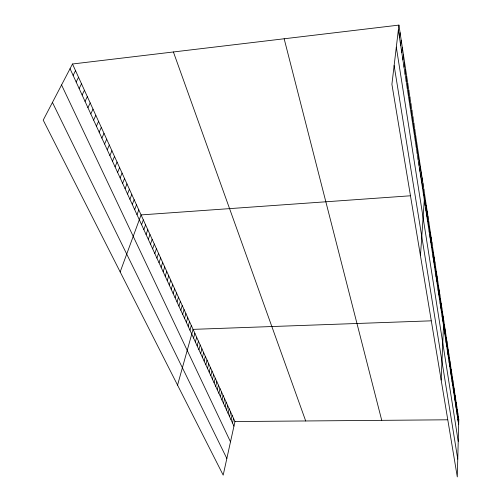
<?xml version="1.0" encoding="UTF-8"?>
<svg xmlns="http://www.w3.org/2000/svg" width="502" height="502" viewBox="0 0 502 502"><rect width="100%" height="100%" fill="white"/><g stroke="black" fill="none" stroke-linecap="round" stroke-linejoin="round"><path stroke-width="0.75" d="M398.927 25.1L458.79 419.703L457.297 476.9L391.905 84.305L398.927 25.1L72.501 63.992L43.21 120.129L223.183 475.13L234.961 421.548L72.501 63.992M457.102 414.351L457.234 409.456M457.623 417.789L457.761 412.901M458.144 421.197L458.276 416.321M455.49 403.84L455.64 398.921M456.036 407.373L456.174 402.466M456.569 410.881L456.707 405.974M453.839 393.028L453.996 388.09M454.398 396.668L454.548 391.736M454.944 400.27L455.094 395.344M452.139 381.903L452.302 376.946M452.71 385.649L452.873 380.692M453.281 389.357L453.438 384.406M450.978 374.31L451.147 369.334M451.562 378.125L451.731 373.155M449.196 362.632L449.372 357.637M449.792 366.56L449.974 361.572M450.388 370.457L450.564 365.475M447.972 354.657L448.161 349.649M448.587 358.666L448.769 353.659M446.73 346.518L446.924 341.498M447.351 350.603L447.546 345.589M444.816 333.993L445.023 328.954M445.462 338.21L445.663 333.177M446.096 342.383L446.297 337.357M441.164 380.045L443.724 320.383L442.312 320.433M444.163 329.739L444.377 324.694M442.206 316.95L442.431 311.893M442.858 321.211L443.084 316.16M440.888 308.297L441.12 303.227M441.553 312.646L441.779 307.582M439.532 299.462L439.777 294.379M440.216 303.898L440.455 298.828M438.158 290.438L438.409 285.356M438.848 294.975L439.093 289.892M436.746 281.227L437.01 276.138M437.455 285.858L437.713 280.769M436.031 276.552L436.301 271.457M434.581 267.045L434.857 261.937M435.309 271.82L435.579 266.725M433.094 257.331L433.383 252.224M433.841 262.213L434.123 257.106M432.341 252.393L432.63 247.279M430.804 242.353L431.111 237.239M431.576 247.398L431.877 242.29M430.026 237.251L430.333 232.137M428.438 226.879L428.758 221.758M429.235 232.093L429.549 226.979M427.629 221.602L427.961 216.487M426.813 216.268L427.152 211.147M425.156 205.412L425.501 200.298M425.991 210.871L426.33 205.751M420.45 255.687L424.667 194.776L423.217 194.876M423.456 194.305L423.82 189.191M422.596 188.658L422.96 183.544M420.833 177.156L421.216 172.048M421.718 182.941L422.094 177.827M419.942 171.301L420.331 166.193M419.038 165.378L419.434 160.276M418.122 159.385L418.524 154.283M417.193 153.317L417.601 148.222M416.252 147.174L416.673 142.085M415.305 140.962L415.731 135.873M414.338 134.668L414.777 129.585M413.366 128.292L413.811 123.222M412.38 121.848L412.832 116.778M411.383 115.316L411.841 110.252M410.372 108.702L410.843 103.65M409.343 102L409.827 96.961M408.308 95.217L408.797 90.184M407.26 88.346L407.756 83.326M406.193 81.387L406.702 76.373M405.114 74.334L405.635 69.332M404.022 67.193L404.556 62.204M402.918 59.958L403.457 54.975M401.795 52.622L402.347 47.659M400.659 45.186L401.223 40.235M399.51 37.656L400.081 32.718M232.508 422.966L233.518 418.379M231.045 419.779L232.068 415.185M229.571 416.566L230.606 411.966M228.084 413.322L229.132 408.716M226.584 410.052L227.638 405.44M225.072 406.752L226.138 402.133M223.541 403.42L224.62 398.795M222.003 400.063L223.095 395.432M220.447 396.674L221.551 392.037M218.885 393.261L219.995 388.617M217.303 389.809L218.426 385.159M215.703 386.333L216.839 381.671M214.097 382.819L215.245 378.157M212.471 379.274L213.632 374.605M210.834 375.697L212.001 371.022M209.177 372.089L210.363 367.408M207.508 368.449L208.7 363.762M205.82 364.772L207.031 360.078M204.119 361.063L205.343 356.364M202.4 357.317L203.636 352.617M200.668 353.54L201.917 348.827M198.917 349.725L200.185 345.006M197.154 345.872L198.428 341.153M195.372 341.987L196.658 337.256M193.571 338.059L194.876 333.328M177.557 385.128L193.069 329.362L431.067 320.834M189.976 330.216L191.306 325.472M188.175 326.294L189.524 321.55M186.361 322.34L187.723 317.584M184.529 318.343L185.903 313.587M182.678 314.308L184.071 309.552M180.814 310.236L182.22 305.473M178.932 306.126L180.35 301.357M177.024 301.978L178.461 297.203M175.104 297.786L176.553 293.011M173.165 293.557L174.633 288.775M171.201 289.277L172.688 284.496M169.224 284.967L170.724 280.179M167.222 280.605L168.741 275.818M165.208 276.2L166.746 271.413M163.169 271.758L164.719 266.964M161.111 267.265L162.679 262.464M159.027 262.728L160.615 257.928M156.925 258.147L158.532 253.341M154.804 253.516L156.429 248.71M152.658 248.835L154.302 244.028M150.493 244.11L152.156 239.303M148.303 239.335L149.985 234.528M146.088 234.509L147.789 229.696M143.854 229.634L145.574 224.821M141.589 224.708L143.334 219.895M120.166 271.933L141.075 214.912L410.209 195.799M137.002 214.693L138.784 209.88M134.668 209.604L136.475 204.791M132.308 204.465L134.141 199.652M129.924 199.263L131.775 194.456M127.514 194.01L129.39 189.198M125.08 188.696L126.975 183.889M122.62 183.324L124.534 178.517M120.129 177.896L122.068 173.09M117.606 172.406L119.576 167.599M115.065 166.852L117.054 162.052M112.486 161.236L114.506 156.436M109.882 155.557L111.927 150.763M107.246 149.809L109.317 145.022M104.585 143.999L106.681 139.217M101.887 138.125L104.008 133.344M99.164 132.177L101.31 127.401M96.403 126.165L98.58 121.396M93.617 120.078L95.819 115.316M90.793 113.916L93.021 109.166M87.932 107.685L90.197 102.941M85.045 101.385L87.335 96.641M82.115 95.004L84.436 90.266M79.153 88.54L81.506 83.821M76.16 82.008L78.544 77.289M73.123 75.388L75.538 70.682M234.961 421.548L447.577 419.797M457.385 419.716L458.79 419.703M52.44 102.439L226.835 458.508M61.558 84.963L230.5 441.854M70.048 68.692L233.951 426.123M173.403 51.97L305.699 420.965M284.157 38.773L381.733 420.337M394.126 65.555L457.761 459.117M396.316 47.119L458.226 441.333M398.343 30.02L458.665 424.573"/></g></svg>
